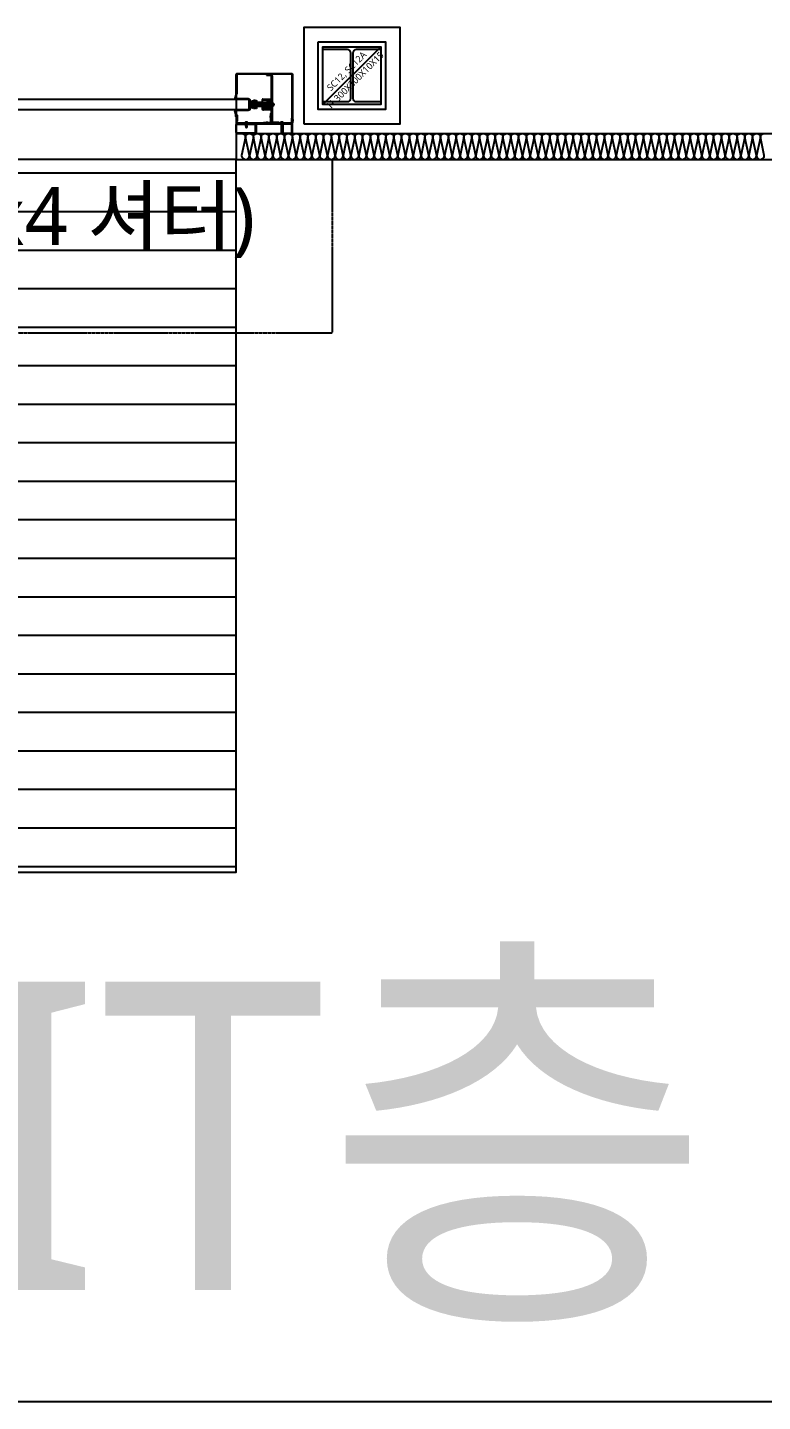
# Model space of a CAD drawing. Header units: millimetres. Extents: x -168200 to 504600, y -244718 to -125918.
# Drawn here: x -92384 to -88568, y -208702 to -201568 of the extents above; entities that cross this region are included whole.
import ezdxf
from ezdxf.enums import TextEntityAlignment as Align

# ---------------------------------------------------------------- set-up
doc = ezdxf.new("R2010")
doc.units = ezdxf.units.MM
doc.linetypes.add('DASHED2', pattern=[0.375, 0.25, -0.125])
doc.layers.add('arch', color=8, linetype='Continuous')
doc.layers.add('TIT', color=2, linetype='Continuous')
doc.layers.add('TXT-1', color=137, linetype='Continuous', plot=False)
doc.styles.add('GHS', font='malgun.ttf')
doc.styles.add('스타일1', font='malgun.ttf')

# ---------------------------------------------------------------- blocks, each defined once
blk = doc.blocks.new('*U491')
at = {"color": 0}
for points in [[(-34338.1, 0, -0.414214), (-34353.1, 15), (-34338.1, 85, 1), (-34368.1, 85), (-34353.1, 15, -0.414214), (-34368.1, 0, 0.414214)], [(-34308.1, 0, -0.414214), (-34323.1, 15), (-34308.1, 85, 1), (-34338.1, 85), (-34323.1, 15, -0.414214), (-34338.1, 0, 0.414214)], [(-34278.1, 0, -0.414214), (-34293.1, 15), (-34278.1, 85, 1), (-34308.1, 85), (-34293.1, 15, -0.414214), (-34308.1, 0, 0.414214)], [(-34248.1, 0, -0.414214), (-34263.1, 15), (-34248.1, 85, 1), (-34278.1, 85), (-34263.1, 15, -0.414214), (-34278.1, 0, 0.414214)], [(-34218.1, 0, -0.414214), (-34233.1, 15), (-34218.1, 85, 1), (-34248.1, 85), (-34233.1, 15, -0.414214), (-34248.1, 0, 0.414214)], [(-34188.1, 0, -0.414214), (-34203.1, 15), (-34188.1, 85, 1), (-34218.1, 85), (-34203.1, 15, -0.414214), (-34218.1, 0, 0.414214)], [(-34158.1, 0, -0.414214), (-34173.1, 15), (-34158.1, 85, 1), (-34188.1, 85), (-34173.1, 15, -0.414214), (-34188.1, 0, 0.414214)], [(-34128.1, 0, -0.414214), (-34143.1, 15), (-34128.1, 85, 1), (-34158.1, 85), (-34143.1, 15, -0.414214), (-34158.1, 0, 0.414214)], [(-34098.1, 0, -0.414214), (-34113.1, 15), (-34098.1, 85, 1), (-34128.1, 85), (-34113.1, 15, -0.414214), (-34128.1, 0, 0.414214)], [(-34068.1, 0, -0.414214), (-34083.1, 15), (-34068.1, 85, 1), (-34098.1, 85), (-34083.1, 15, -0.414214), (-34098.1, 0, 0.414214)], [(-34038.1, 0, -0.414214), (-34053.1, 15), (-34038.1, 85, 1), (-34068.1, 85), (-34053.1, 15, -0.414214), (-34068.1, 0, 0.414214)], [(-34008.1, 0, -0.414214), (-34023.1, 15), (-34008.1, 85, 1), (-34038.1, 85), (-34023.1, 15, -0.414214), (-34038.1, 0, 0.414214)], [(-33978.1, 0, -0.414214), (-33993.1, 15), (-33978.1, 85, 1), (-34008.1, 85), (-33993.1, 15, -0.414214), (-34008.1, 0, 0.414214)], [(-33948.1, 0, -0.414214), (-33963.1, 15), (-33948.1, 85, 1), (-33978.1, 85), (-33963.1, 15, -0.414214), (-33978.1, 0, 0.414214)], [(-33918.1, 0, -0.414214), (-33933.1, 15), (-33918.1, 85, 1), (-33948.1, 85), (-33933.1, 15, -0.414214), (-33948.1, 0, 0.414214)], [(-33888.1, 0, -0.414214), (-33903.1, 15), (-33888.1, 85, 1), (-33918.1, 85), (-33903.1, 15, -0.414214), (-33918.1, 0, 0.414214)], [(-33858.1, 0, -0.414214), (-33873.1, 15), (-33858.1, 85, 1), (-33888.1, 85), (-33873.1, 15, -0.414214), (-33888.1, 0, 0.414214)], [(-33828.1, 0, -0.414214), (-33843.1, 15), (-33828.1, 85, 1), (-33858.1, 85), (-33843.1, 15, -0.414214), (-33858.1, 0, 0.414214)], [(-33798.1, 0, -0.414214), (-33813.1, 15), (-33798.1, 85, 1), (-33828.1, 85), (-33813.1, 15, -0.414214), (-33828.1, 0, 0.414214)], [(-33768.1, 0, -0.414214), (-33783.1, 15), (-33768.1, 85, 1), (-33798.1, 85), (-33783.1, 15, -0.414214), (-33798.1, 0, 0.414214)], [(-33738.1, 0, -0.414214), (-33753.1, 15), (-33738.1, 85, 1), (-33768.1, 85), (-33753.1, 15, -0.414214), (-33768.1, 0, 0.414214)], [(-33708.1, 0, -0.414214), (-33723.1, 15), (-33708.1, 85, 1), (-33738.1, 85), (-33723.1, 15, -0.414214), (-33738.1, 0, 0.414214)], [(-33678.1, 0, -0.414214), (-33693.1, 15), (-33678.1, 85, 1), (-33708.1, 85), (-33693.1, 15, -0.414214), (-33708.1, 0, 0.414214)], [(-33648.1, 0, -0.414214), (-33663.1, 15), (-33648.1, 85, 1), (-33678.1, 85), (-33663.1, 15, -0.414214), (-33678.1, 0, 0.414214)], [(-33618.1, 0, -0.414214), (-33633.1, 15), (-33618.1, 85, 1), (-33648.1, 85), (-33633.1, 15, -0.414214), (-33648.1, 0, 0.414214)], [(-33588.1, 0, -0.414214), (-33603.1, 15), (-33588.1, 85, 1), (-33618.1, 85), (-33603.1, 15, -0.414214), (-33618.1, 0, 0.414214)], [(-33558.1, 0, -0.414214), (-33573.1, 15), (-33558.1, 85, 1), (-33588.1, 85), (-33573.1, 15, -0.414214), (-33588.1, 0, 0.414214)], [(-33528.1, 0, -0.414214), (-33543.1, 15), (-33528.1, 85, 1), (-33558.1, 85), (-33543.1, 15, -0.414214), (-33558.1, 0, 0.414214)], [(-33498.1, 0, -0.414214), (-33513.1, 15), (-33498.1, 85, 1), (-33528.1, 85), (-33513.1, 15, -0.414214), (-33528.1, 0, 0.414214)], [(-33468.1, 0, -0.414214), (-33483.1, 15), (-33468.1, 85, 1), (-33498.1, 85), (-33483.1, 15, -0.414214), (-33498.1, 0, 0.414214)], [(-33438.1, 0, -0.414214), (-33453.1, 15), (-33438.1, 85, 1), (-33468.1, 85), (-33453.1, 15, -0.414214), (-33468.1, 0, 0.414214)], [(-33408.1, 0, -0.414214), (-33423.1, 15), (-33408.1, 85, 1), (-33438.1, 85), (-33423.1, 15, -0.414214), (-33438.1, 0, 0.414214)], [(-33378.1, 0, -0.414214), (-33393.1, 15), (-33378.1, 85, 1), (-33408.1, 85), (-33393.1, 15, -0.414214), (-33408.1, 0, 0.414214)], [(-33348.1, 0, -0.414214), (-33363.1, 15), (-33348.1, 85, 1), (-33378.1, 85), (-33363.1, 15, -0.414214), (-33378.1, 0, 0.414214)], [(-33318.1, 0, -0.414214), (-33333.1, 15), (-33318.1, 85, 1), (-33348.1, 85), (-33333.1, 15, -0.414214), (-33348.1, 0, 0.414214)], [(-33288.1, 0, -0.414214), (-33303.1, 15), (-33288.1, 85, 1), (-33318.1, 85), (-33303.1, 15, -0.414214), (-33318.1, 0, 0.414214)], [(-33258.1, 0, -0.414214), (-33273.1, 15), (-33258.1, 85, 1), (-33288.1, 85), (-33273.1, 15, -0.414214), (-33288.1, 0, 0.414214)], [(-33228.1, 0, -0.414214), (-33243.1, 15), (-33228.1, 85, 1), (-33258.1, 85), (-33243.1, 15, -0.414214), (-33258.1, 0, 0.414214)], [(-33198.1, 0, -0.414214), (-33213.1, 15), (-33198.1, 85, 1), (-33228.1, 85), (-33213.1, 15, -0.414214), (-33228.1, 0, 0.414214)], [(-33168.1, 0, -0.414214), (-33183.1, 15), (-33168.1, 85, 1), (-33198.1, 85), (-33183.1, 15, -0.414214), (-33198.1, 0, 0.414214)], [(-33138.1, 0, -0.414214), (-33153.1, 15), (-33138.1, 85, 1), (-33168.1, 85), (-33153.1, 15, -0.414214), (-33168.1, 0, 0.414214)], [(-33108.1, 0, -0.414214), (-33123.1, 15), (-33108.1, 85, 1), (-33138.1, 85), (-33123.1, 15, -0.414214), (-33138.1, 0, 0.414214)], [(-33078.1, 0, -0.414214), (-33093.1, 15), (-33078.1, 85, 1), (-33108.1, 85), (-33093.1, 15, -0.414214), (-33108.1, 0, 0.414214)], [(-33048.1, 0, -0.414214), (-33063.1, 15), (-33048.1, 85, 1), (-33078.1, 85), (-33063.1, 15, -0.414214), (-33078.1, 0, 0.414214)], [(-33018.1, 0, -0.414214), (-33033.1, 15), (-33018.1, 85, 1), (-33048.1, 85), (-33033.1, 15, -0.414214), (-33048.1, 0, 0.414214)], [(-32988.1, 0, -0.414214), (-33003.1, 15), (-32988.1, 85, 1), (-33018.1, 85), (-33003.1, 15, -0.414214), (-33018.1, 0, 0.414214)], [(-32958.1, 0, -0.414214), (-32973.1, 15), (-32958.1, 85, 1), (-32988.1, 85), (-32973.1, 15, -0.414214), (-32988.1, 0, 0.414214)], [(-32928.1, 0, -0.414214), (-32943.1, 15), (-32928.1, 85, 1), (-32958.1, 85), (-32943.1, 15, -0.414214), (-32958.1, 0, 0.414214)], [(-32898.1, 0, -0.414214), (-32913.1, 15), (-32898.1, 85, 1), (-32928.1, 85), (-32913.1, 15, -0.414214), (-32928.1, 0, 0.414214)], [(-32868.1, 0, -0.414214), (-32883.1, 15), (-32868.1, 85, 1), (-32898.1, 85), (-32883.1, 15, -0.414214), (-32898.1, 0, 0.414214)], [(-32838.1, 0, -0.414214), (-32853.1, 15), (-32838.1, 85, 1), (-32868.1, 85), (-32853.1, 15, -0.414214), (-32868.1, 0, 0.414214)], [(-32808.1, 0, -0.414214), (-32823.1, 15), (-32808.1, 85, 1), (-32838.1, 85), (-32823.1, 15, -0.414214), (-32838.1, 0, 0.414214)], [(-32778.1, 0, -0.414214), (-32793.1, 15), (-32778.1, 85, 1), (-32808.1, 85), (-32793.1, 15, -0.414214), (-32808.1, 0, 0.414214)], [(-32748.1, 0, -0.414214), (-32763.1, 15), (-32748.1, 85, 1), (-32778.1, 85), (-32763.1, 15, -0.414214), (-32778.1, 0, 0.414214)], [(-32718.1, 0, -0.414214), (-32733.1, 15), (-32718.1, 85, 1), (-32748.1, 85), (-32733.1, 15, -0.414214), (-32748.1, 0, 0.414214)], [(-32688.1, 0, -0.414214), (-32703.1, 15), (-32688.1, 85, 1), (-32718.1, 85), (-32703.1, 15, -0.414214), (-32718.1, 0, 0.414214)], [(-32658.1, 0, -0.414214), (-32673.1, 15), (-32658.1, 85, 1), (-32688.1, 85), (-32673.1, 15, -0.414214), (-32688.1, 0, 0.414214)], [(-32628.1, 0, -0.414214), (-32643.1, 15), (-32628.1, 85, 1), (-32658.1, 85), (-32643.1, 15, -0.414214), (-32658.1, 0, 0.414214)], [(-32598.1, 0, -0.414214), (-32613.1, 15), (-32598.1, 85, 1), (-32628.1, 85), (-32613.1, 15, -0.414214), (-32628.1, 0, 0.414214)], [(-32568.1, 0, -0.414214), (-32583.1, 15), (-32568.1, 85, 1), (-32598.1, 85), (-32583.1, 15, -0.414214), (-32598.1, 0, 0.414214)], [(-32538.1, 0, -0.414214), (-32553.1, 15), (-32538.1, 85, 1), (-32568.1, 85), (-32553.1, 15, -0.414214), (-32568.1, 0, 0.414214)], [(-32508.1, 0, -0.414214), (-32523.1, 15), (-32508.1, 85, 1), (-32538.1, 85), (-32523.1, 15, -0.414214), (-32538.1, 0, 0.414214)], [(-32478.1, 0, -0.414214), (-32493.1, 15), (-32478.1, 85, 1), (-32508.1, 85), (-32493.1, 15, -0.414214), (-32508.1, 0, 0.414214)], [(-32448.1, 0, -0.414214), (-32463.1, 15), (-32448.1, 85, 1), (-32478.1, 85), (-32463.1, 15, -0.414214), (-32478.1, 0, 0.414214)], [(-32418.1, 0, -0.414214), (-32433.1, 15), (-32418.1, 85, 1), (-32448.1, 85), (-32433.1, 15, -0.414214), (-32448.1, 0, 0.414214)], [(-32388.1, 0, -0.414214), (-32403.1, 15), (-32388.1, 85, 1), (-32418.1, 85), (-32403.1, 15, -0.414214), (-32418.1, 0, 0.414214)], [(-32358.1, 0, -0.414214), (-32373.1, 15), (-32358.1, 85, 1), (-32388.1, 85), (-32373.1, 15, -0.414214), (-32388.1, 0, 0.414214)]]:
    blk.add_lwpolyline(points, format="xyb", dxfattribs=at)
blk = doc.blocks.new('XR-plan$0$A$C24791F9D')
at = {"color": 0}
for p, q in [((2.2, 15.5), (2.2, 0.2)), ((2.2, 15.5), (2.2, 0.2)), ((2.5, 15.7), (3.3, 15.7)), ((3.7, 15.3), (3.7, 0.4)), ((3.7, 13.3), (4.8, 13.3)), ((4.8, 7.8), (3.7, 7.8)), ((3.7, 2.4), (4.8, 2.4)), ((4.8, 13.3), (6.2, 12.6)), ((4.8, 7.8), (7.7, 8.5)), ((4.8, 7.8), (7.7, 7.2)), ((4.8, 2.4), (6.2, 3.1)), ((6.2, 12.6), (7.7, 12.5)), ((6.2, 3.1), (7.7, 3.2)), ((7.7, 12.5), (7.7, 3.2)), ((8.4, 10.9), (7.7, 11.8)), ((7.7, 11.8), (8.9, 3.8)), ((7.7, 8.1), (8.2, 4.8)), ((7.7, 7.6), (8.1, 4.8)), ((7.7, 3.8), (8.1, 4.8)), ((8.2, 4.8), (8.1, 4.8)), ((8.2, 4.8), (8.9, 3.8)), ((8.4, 10.9), (9.3, 4.8)), ((8.4, 10.9), (8.5, 10.9)), ((8.9, 11.8), (8.5, 10.9)), ((8.5, 10.9), (9.4, 4.8)), ((9.6, 10.9), (8.9, 11.8)), ((8.9, 11.8), (10.1, 3.8)), ((8.9, 3.8), (9.3, 4.8)), ((9.4, 4.8), (9.3, 4.8)), ((9.4, 4.8), (10.1, 3.8)), ((9.6, 10.9), (10.5, 4.8)), ((9.6, 10.9), (9.7, 10.9)), ((10.1, 11.8), (9.7, 10.9)), ((9.7, 10.9), (10.6, 4.8)), ((10.8, 10.9), (10.1, 11.8)), ((10.1, 11.8), (11.3, 3.8)), ((10.1, 3.8), (10.5, 4.8)), ((10.6, 4.8), (10.5, 4.8)), ((10.6, 4.8), (11.3, 3.8)), ((10.8, 10.9), (11.7, 4.8)), ((10.8, 10.9), (10.9, 10.9)), ((11.3, 11.8), (10.9, 10.9)), ((10.9, 10.9), (11.8, 4.8)), ((12, 10.9), (11.3, 11.8)), ((11.3, 11.8), (12.5, 3.8)), ((11.3, 3.8), (11.7, 4.8)), ((11.8, 4.8), (11.7, 4.8)), ((11.8, 4.8), (12.5, 3.8)), ((12, 10.9), (12.9, 4.8)), ((12, 10.9), (12.1, 10.9)), ((12.5, 11.8), (12.1, 10.9)), ((12.1, 10.9), (13, 4.8)), ((13.2, 10.9), (12.5, 11.8)), ((12.5, 11.8), (13.7, 3.8)), ((12.5, 3.8), (12.9, 4.8)), ((13, 4.8), (12.9, 4.8)), ((13, 4.8), (13.7, 3.8)), ((13.2, 10.9), (14.1, 4.8)), ((13.2, 10.9), (13.3, 10.9)), ((13.7, 11.8), (13.3, 10.9)), ((13.3, 10.9), (14.2, 4.8)), ((14.4, 10.9), (13.7, 11.8)), ((13.7, 11.8), (14.9, 3.8)), ((13.7, 3.8), (14.1, 4.8)), ((14.2, 4.8), (14.1, 4.8)), ((14.2, 4.8), (14.9, 3.8)), ((14.4, 10.9), (15.3, 4.8)), ((14.4, 10.9), (14.5, 10.9)), ((14.9, 11.8), (14.5, 10.9)), ((14.5, 10.9), (15.4, 4.8)), ((15.6, 10.9), (14.9, 11.8)), ((14.9, 11.8), (16.1, 3.8)), ((14.9, 3.8), (15.3, 4.8)), ((15.4, 4.8), (15.3, 4.8)), ((15.4, 4.8), (16.1, 3.8)), ((15.6, 10.9), (16.5, 4.8)), ((15.6, 10.9), (15.7, 10.9)), ((16.1, 11.8), (15.7, 10.9)), ((15.7, 10.9), (16.6, 4.8)), ((16.8, 10.9), (16.1, 11.8)), ((16.1, 11.8), (17.3, 3.8)), ((16.1, 3.8), (16.5, 4.8)), ((16.6, 4.8), (16.5, 4.8)), ((16.6, 4.8), (17.3, 3.8)), ((16.8, 10.9), (17.7, 4.8)), ((16.8, 10.9), (16.9, 10.9)), ((17.3, 11.8), (16.9, 10.9)), ((16.9, 10.9), (17.8, 4.8)), ((18, 10.9), (17.3, 11.8)), ((17.3, 11.8), (18.5, 3.8)), ((17.3, 3.8), (17.7, 4.8)), ((17.8, 4.8), (17.7, 4.8)), ((17.8, 4.8), (18.5, 3.8)), ((18, 10.9), (18.9, 4.8)), ((18, 10.9), (18.1, 10.9)), ((18.5, 11.8), (18.1, 10.9)), ((18.1, 10.9), (19, 4.8)), ((19.2, 10.9), (18.5, 11.8)), ((18.5, 11.8), (19.7, 3.8)), ((18.5, 3.8), (18.9, 4.8)), ((19, 4.8), (18.9, 4.8)), ((19, 4.8), (19.7, 3.8)), ((19.2, 10.9), (20.1, 4.8)), ((19.2, 10.9), (19.3, 10.9)), ((19.7, 11.8), (19.3, 10.9)), ((19.3, 10.9), (20.2, 4.8)), ((20.4, 10.9), (19.7, 11.8)), ((19.7, 11.8), (20.9, 3.8)), ((19.7, 3.8), (20.1, 4.8)), ((20.2, 4.8), (20.1, 4.8)), ((20.2, 4.8), (20.9, 3.8)), ((20.4, 10.9), (21.3, 4.8)), ((20.4, 10.9), (20.5, 10.9)), ((20.9, 11.8), (20.5, 10.9)), ((20.5, 10.9), (21.4, 4.8)), ((21.6, 10.9), (20.9, 11.8)), ((20.9, 11.8), (21.7, 6.5)), ((20.9, 3.8), (21.3, 4.8)), ((21.4, 4.8), (21.3, 4.8)), ((21.4, 4.8), (21.7, 4.4)), ((21.6, 10.9), (21.7, 10.4)), ((21.6, 10.9), (21.7, 10.9)), ((21.7, 10.9), (21.7, 4.4)), ((2.5, 0), (3.3, 0))]:
    blk.add_line(p, q, dxfattribs=at)
for centre, radius, start, end in [((14.7, 7.8), 14.7, 148.57848, 211.42152), ((2.5, 15.3), 0.4, 90, 148.57848), ((2.5, 0.4), 0.4, 211.42152, 270), ((3.3, 15.3), 0.4, 0, 90), ((3.3, 0.4), 0.4, 270, 0)]:
    blk.add_arc(centre, radius, start, end, dxfattribs=at)
blk = doc.blocks.new('XR-plan$0$A$C715D639E')
at = {"color": 0}
for p, q in [((0, 13.2), (0, 3)), ((5.2, 14.8), (0.8, 14.8)), ((5.2, 11.6), (0.8, 11.6)), ((5.2, 5.2), (0.8, 5.2)), ((5.2, 1.4), (0.8, 1.4)), ((5.9, 16), (5.9, 0.2)), ((6.3, 16.2), (7, 16.2)), ((7.4, 15.8), (7.4, 0.4)), ((6.3, 0), (7, 0))]:
    blk.add_line(p, q, dxfattribs=at)
for centre, radius, start, end in [((2, 13.2), 2, 126.8699, 233.1301), ((6.9, 8.4), 6.91, 152.67686, 207.84238), ((2.6, 3.3), 2.61, 133.8974, 226.1026), ((6.4, 13.2), 2, 126.8699, 233.1301), ((11.3, 8.4), 6.91, 152.67686, 207.84238), ((7, 3.3), 2.61, 133.8974, 226.1026), ((18.4, 8.4), 14.7, 148.57848, 154.13646), ((18.4, 7.8), 14.7, 205.86354, 211.42152), ((6.3, 15.8), 0.4, 90, 148.57848), ((6.3, 0.4), 0.4, 211.42152, 270), ((7, 15.8), 0.4, 0, 90), ((7, 0.4), 0.4, 270, 0)]:
    blk.add_arc(centre, radius, start, end, dxfattribs=at)
blk = doc.blocks.new('XR-plan$0$A$C12F92AEA')
at = {"color": 0}
for p, q in [((0, 6), (0, 48)), ((0, 48), (0, 43.5)), ((0, 43.5), (0.5, 43)), ((0, 10.5), (0.5, 11)), ((0, 6), (0, 10.5)), ((0.5, 11), (0.5, 43)), ((0.5, 43), (9.5, 43)), ((0.5, 11), (9.5, 11)), ((1, 49), (23.5, 49)), ((1, 5), (23.5, 5)), ((9.5, 11), (9.5, 43)), ((9.5, 38), (29.5, 38)), ((9.5, 16), (29.5, 16)), ((24, 49.4), (24.8, 53.6)), ((24, 4.6), (24.8, 0.4)), ((25.3, 54), (29, 54)), ((25.3, 0), (29, 0)), ((29.5, 53.5), (29.5, 0.5))]:
    blk.add_line(p, q, dxfattribs=at)
for centre, radius, start, end in [((1, 48), 1, 90, 180), ((1, 6), 1, 180, 270), ((23.5, 49.5), 0.5, 270, 348.69007), ((23.5, 4.5), 0.5, 11.30993, 90), ((25.3, 53.5), 0.5, 90, 168.69007), ((25.3, 0.5), 0.5, 191.30993, 270), ((29, 53.5), 0.5, 0, 90), ((29, 0.5), 0.5, 270, 0)]:
    blk.add_arc(centre, radius, start, end, dxfattribs=at)
blk = doc.blocks.new('COMBI SHUTTER')
at = {"color": 0}
for p, q in [((3000, 305), (3000, 0)), ((3287.1, 310), (3005, 310)), ((3178.1, 307.7), (3156.6, 307.7)), ((3156.6, 307.7), (3156.6, 303.2)), ((3156.6, 303.2), (3178.1, 303.2)), ((3167.3, 299.7), (3167.3, 311.9)), ((3182.1, 61.7), (3182.1, 299.2)), ((3186.6, 299.2), (3186.6, 61.7)), ((3292.1, 0), (3292.1, 305)), ((3008.2, 223.1), (2995.2, 223.1)), ((-1063.1, 177.5), (3063.1, 177.5)), ((3173.1, 150), (3066.6, 150)), ((3173.1, 150), (3066.6, 150)), ((3070.3, 158), (3072.3, 160)), ((3070.3, 142), (3070.3, 158)), ((3081, 160), (3072.3, 160)), ((3106.9, 160), (3082.5, 160)), ((3106.9, 160), (3082.5, 160)), ((3099.2, 171), (3090.2, 171)), ((3090.2, 129), (3090.2, 171)), ((3099.2, 129), (3099.2, 171)), ((3134.6, 160), (3108.4, 160)), ((3142.2, 160), (3136.1, 160)), ((3156.1, 140), (3156.1, 160)), ((3157.6, 140), (3157.6, 160)), ((3159.6, 160), (3157.6, 160)), ((3159.6, 160), (3160.1, 159.5)), ((3159.6, 160), (3159.6, 140)), ((3160.1, 140.5), (3160.1, 159.5)), ((3174.7, 150), (3190.2, 150)), ((3176, 150), (3187.8, 150)), ((3063.1, 122.5), (-1063.1, 122.5)), ((3008.2, 76.9), (2995.2, 76.9)), ((3072.3, 140), (3070.3, 142)), ((3081, 140), (3072.3, 140)), ((3106.9, 140), (3082.5, 140)), ((3099.2, 129), (3090.2, 129)), ((3134.6, 140), (3108.4, 140)), ((3142.2, 140), (3136.1, 140)), ((3159.6, 140), (3157.6, 140)), ((3160.1, 140.5), (3159.6, 140)), ((3173.1, 88.2), (3191.9, 88.2)), ((3174.7, 88.2), (3190.2, 88.2)), ((3286.8, 80), (3290, 80)), ((3000, 0), (3292.1, 0)), ((3046.6, 53.9), (3046.6, 53.5)), ((3057.8, 54.2), (3046.9, 54.2)), ((3057.8, 53.2), (3046.9, 53.2)), ((3047.1, 57.9), (3047.1, 54.2)), ((3056.2, 59.2), (3048.4, 59.2)), ((3053.1, 53.2), (3049.3, 52.3)), ((3049.3, 52.3), (3050.1, 53.2)), ((3049.3, 52.3), (3050.1, 51.6)), ((3055.2, 52.2), (3049.3, 50.7)), ((3049.3, 50.7), (3050.1, 51.6)), ((3049.3, 50.7), (3050.1, 50.1)), ((3055.2, 50.6), (3049.3, 49.2)), ((3049.3, 49.2), (3050.1, 50.1)), ((3049.3, 49.2), (3050.1, 48.5)), ((3055.2, 49.1), (3049.3, 47.6)), ((3049.3, 47.6), (3050.1, 48.5)), ((3049.3, 47.6), (3050.1, 47)), ((3055.2, 47.5), (3049.3, 46.1)), ((3049.3, 46.1), (3050.1, 47)), ((3049.3, 46.1), (3050.1, 45.4)), ((3055.2, 45.9), (3049.3, 44.5)), ((3049.3, 44.5), (3050.1, 45.4)), ((3049.3, 44.5), (3050.1, 43.9)), ((3055.2, 44.4), (3049.3, 43)), ((3049.3, 43), (3050.1, 43.9)), ((3049.3, 43), (3050.1, 42.3)), ((3055.2, 42.8), (3049.3, 41.4)), ((3049.3, 41.4), (3050.1, 42.3)), ((3049.3, 41.4), (3050.1, 40.8)), ((3055.2, 41.3), (3049.3, 39.8)), ((3049.3, 39.8), (3050.1, 40.8)), ((3049.3, 39.8), (3050.1, 39.2)), ((3052.8, 39.2), (3049.3, 38.3)), ((3049.3, 38.3), (3050.1, 39.2)), ((3049.3, 38.3), (3050.1, 37.7)), ((3049.7, 59.2), (3049.7, 54.2)), ((3054.5, 52.7), (3050.1, 51.6)), ((3054.5, 51.2), (3050.1, 50.1)), ((3054.5, 49.6), (3050.1, 48.5)), ((3054.5, 48.1), (3050.1, 47)), ((3054.5, 46.5), (3050.1, 45.4)), ((3054.5, 44.9), (3050.1, 43.9)), ((3054.5, 43.4), (3050.1, 42.3)), ((3054.5, 41.8), (3050.1, 40.8)), ((3054.5, 40.3), (3050.1, 39.2)), ((3051.9, 38.1), (3050.1, 37.7)), ((3050.1, 37.7), (3050.1, 30.5)), ((3051.2, 31), (3050.1, 30.5)), ((3052.3, 29.2), (3050.1, 30.5)), ((3051.6, 31), (3051.9, 38.1)), ((3051.9, 38.1), (3053.6, 40.1)), ((3051.9, 30.7), (3051.9, 38.1)), ((3052.3, 29.2), (3051.9, 30.7)), ((3052.3, 29.2), (3053.4, 33.9)), ((3052.3, 29.2), (3054.5, 30.5)), ((3052.8, 39.2), (3052.6, 39.1)), ((3055.2, 39.7), (3053.7, 39.4)), ((3054.5, 38.7), (3053.8, 38.5)), ((3054.5, 52.7), (3054.9, 53.2)), ((3055.3, 52.1), (3054.5, 52.7)), ((3054.5, 51.2), (3055.3, 52.1)), ((3055.3, 50.5), (3054.5, 51.2)), ((3054.5, 49.6), (3055.3, 50.5)), ((3055.3, 49), (3054.5, 49.6)), ((3054.5, 48.1), (3055.3, 49)), ((3055.3, 47.4), (3054.5, 48.1)), ((3054.5, 46.5), (3055.3, 47.4)), ((3055.3, 45.9), (3054.5, 46.5)), ((3054.5, 44.9), (3055.3, 45.9)), ((3055.3, 44.3), (3054.5, 44.9)), ((3054.5, 43.4), (3055.3, 44.3)), ((3055.3, 42.7), (3054.5, 43.4)), ((3054.5, 41.8), (3055.3, 42.7)), ((3055.3, 41.2), (3054.5, 41.8)), ((3054.5, 40.3), (3055.3, 41.2)), ((3055.3, 39.6), (3054.5, 40.3)), ((3054.5, 38.7), (3055.3, 39.6)), ((3054.5, 38.7), (3054.5, 30.5)), ((3054.9, 59.2), (3054.9, 54.2)), ((3057.6, 57.9), (3057.6, 54.2)), ((3058.1, 53.9), (3058.1, 53.5)), ((3100, 0), (3100, 50)), ((3104.5, 0), (3100, 0)), ((3104.5, 0), (3104.5, 50)), ((3157.8, 62.7), (3157.8, 45.7)), ((3190.6, 57.7), (3222.1, 57.7)), ((3222.1, 53.2), (3190.6, 53.2)), ((3206.3, 60.3), (3206.3, 47.7)), ((3206.3, 60.3), (3206.3, 47.7)), ((3222.1, 57.7), (3222.1, 53.2)), ((3230.7, 53.9), (3230.7, 53.5)), ((3241.9, 54.2), (3231, 54.2)), ((3241.9, 53.2), (3231, 53.2)), ((3231.2, 57.9), (3231.2, 54.2)), ((3240.3, 59.2), (3232.5, 59.2)), ((3237.2, 53.2), (3233.4, 52.3)), ((3233.4, 52.3), (3234.2, 53.2)), ((3233.4, 52.3), (3234.2, 51.6)), ((3239.3, 52.2), (3233.4, 50.7)), ((3233.4, 50.7), (3234.2, 51.6)), ((3233.4, 50.7), (3234.2, 50.1)), ((3239.3, 50.6), (3233.4, 49.2)), ((3233.4, 49.2), (3234.2, 50.1)), ((3233.4, 49.2), (3234.2, 48.5)), ((3239.3, 49.1), (3233.4, 47.6)), ((3233.4, 47.6), (3234.2, 48.5)), ((3233.4, 47.6), (3234.2, 47)), ((3239.3, 47.5), (3233.4, 46.1)), ((3233.4, 46.1), (3234.2, 47)), ((3233.4, 46.1), (3234.2, 45.4)), ((3239.3, 45.9), (3233.4, 44.5)), ((3233.4, 44.5), (3234.2, 45.4)), ((3233.4, 44.5), (3234.2, 43.9)), ((3239.3, 44.4), (3233.4, 43)), ((3233.4, 43), (3234.2, 43.9)), ((3233.4, 43), (3234.2, 42.3)), ((3239.3, 42.8), (3233.4, 41.4)), ((3233.4, 41.4), (3234.2, 42.3)), ((3233.4, 41.4), (3234.2, 40.8)), ((3239.3, 41.3), (3233.4, 39.8)), ((3233.4, 39.8), (3234.2, 40.8)), ((3233.4, 39.8), (3234.2, 39.2)), ((3236.9, 39.2), (3233.4, 38.3)), ((3233.4, 38.3), (3234.2, 39.2)), ((3233.4, 38.3), (3234.2, 37.7)), ((3233.8, 59.2), (3233.8, 54.2)), ((3238.6, 52.7), (3234.2, 51.6)), ((3238.6, 51.2), (3234.2, 50.1)), ((3238.6, 49.6), (3234.2, 48.5)), ((3238.6, 48.1), (3234.2, 47)), ((3238.6, 46.5), (3234.2, 45.4)), ((3238.6, 44.9), (3234.2, 43.9)), ((3238.6, 43.4), (3234.2, 42.3)), ((3238.6, 41.8), (3234.2, 40.8)), ((3238.6, 40.3), (3234.2, 39.2)), ((3236, 38.1), (3234.2, 37.7)), ((3234.2, 37.7), (3234.2, 30.5)), ((3235.3, 31), (3234.2, 30.5)), ((3236.4, 29.2), (3234.2, 30.5)), ((3235.5, 0), (3235.5, 50)), ((3235.7, 31), (3236, 38.1)), ((3236, 38.1), (3237.7, 40.1)), ((3236, 30.7), (3236, 38.1)), ((3236.4, 29.2), (3236, 30.7)), ((3236.4, 29.2), (3237.5, 33.9)), ((3236.4, 29.2), (3238.6, 30.5)), ((3236.9, 39.2), (3236.7, 39.1)), ((3239.3, 39.7), (3237.8, 39.4)), ((3238.6, 38.7), (3237.9, 38.5)), ((3238.6, 52.7), (3239, 53.2)), ((3239.4, 52.1), (3238.6, 52.7)), ((3238.6, 51.2), (3239.4, 52.1)), ((3239.4, 50.5), (3238.6, 51.2)), ((3238.6, 49.6), (3239.4, 50.5)), ((3239.4, 49), (3238.6, 49.6)), ((3238.6, 48.1), (3239.4, 49)), ((3239.4, 47.4), (3238.6, 48.1)), ((3238.6, 46.5), (3239.4, 47.4)), ((3239.4, 45.9), (3238.6, 46.5)), ((3238.6, 44.9), (3239.4, 45.9)), ((3239.4, 44.3), (3238.6, 44.9)), ((3238.6, 43.4), (3239.4, 44.3)), ((3239.4, 42.7), (3238.6, 43.4)), ((3238.6, 41.8), (3239.4, 42.7)), ((3239.4, 41.2), (3238.6, 41.8)), ((3238.6, 40.3), (3239.4, 41.2)), ((3239.4, 39.6), (3238.6, 40.3)), ((3238.6, 38.7), (3239.4, 39.6)), ((3238.6, 38.7), (3238.6, 30.5)), ((3239, 59.2), (3239, 54.2)), ((3240, 0), (3240, 50)), ((3241.7, 57.9), (3241.7, 54.2)), ((3242.2, 53.9), (3242.2, 53.5)), ((3298.5, 67.4), (3282.5, 67.4))]:
    blk.add_line(p, q, dxfattribs=at)
for points in [[(3002.5, 211.9), (3000.2, 211.9), (3000.2, 305.7, -0.414214), (3004.5, 310), (3288, 310, -0.414214), (3292.3, 305.7), (3292.3, 55.4), (3290, 55.4), (3290, 305.7, 0.414214), (3288, 307.7), (3004.5, 307.7, 0.414214), (3002.5, 305.7)], [(3002.7, 207.6, -0.353997), (3001.9, 206.6, 0.353997), (3001.8, 206.4), (3001.8, 205.2, 0.414214), (3002, 205), (3003, 205, 0.414214), (3004, 206), (3004, 236.6, 0.414214), (3003.7, 236.9), (3002.8, 236.9, 0.414214), (3002.5, 236.6), (3002.5, 211.9), (2998.5, 211.9, 0.414214), (2997.5, 210.9), (2997.5, 206, 0.414214), (2998.5, 205), (2999.6, 205, 0.414214), (2999.8, 205.2), (2999.8, 206.4, 0.353997), (2999.6, 206.6, -0.353997), (2998.8, 207.6), (2998.8, 209.6, -0.414214), (2999.8, 210.6), (3001.7, 210.6, -0.414214), (3002.7, 209.6)], [(2994.3, 182.2), (3001.5, 205.1), (3001.5, 207.1, 4), (2999.9, 207.1), (2999.9, 205.1), (2993.3, 182.4, 0.409935), (2993.5, 182.2), (2994.1, 182, 0.413192)], [(3070.3, 173.7), (3070.3, 126.3, -0.414214), (3063.3, 119.3), (3006.6, 119.3), (3006.6, 122.5), (3063.1, 122.5, 0.414214), (3067.1, 126.5), (3067.1, 173.5, 0.414214), (3063.1, 177.5), (3006.6, 177.5), (3006.6, 180.7), (3063.3, 180.7, -0.414214)], [(3146.1, 123.5), (3146.1, 126.5, -0.414214), (3146.6, 127), (3171.1, 127, 0.414214), (3172.1, 128), (3172.1, 135.8, -0.414214), (3173.1, 136.8), (3174.6, 136.8), (3177.6, 139.8), (3177.6, 149.5), (3178, 150), (3177.6, 150.5), (3177.6, 160.2), (3174.6, 163.2), (3173.1, 163.2, -0.414214), (3172.1, 164.2), (3172.1, 172, 0.414214), (3171.1, 173), (3146.6, 173, -0.414214), (3146.1, 173.5), (3146.1, 176.5, -0.414214), (3146.6, 177), (3181.1, 177, -0.414214), (3182.1, 176), (3182.1, 124, -0.414214), (3181.1, 123), (3146.6, 123, -0.414214)], [(2994.3, 117.8), (3001.5, 94.9), (3001.5, 92.9, -4), (2999.9, 92.9), (2999.9, 94.9), (2993.3, 117.6, -0.409935), (2993.5, 117.8), (2994.1, 118, -0.413192)], [(3002.7, 92.4, 0.353997), (3001.9, 93.4, -0.353997), (3001.8, 93.6), (3001.8, 94.8, -0.414214), (3002, 95), (3003, 95, -0.414214), (3004, 94), (3004, 63.4, -0.414214), (3003.7, 63.1), (3002.8, 63.1, -0.414214), (3002.5, 63.4), (3002.5, 88.1), (2998.5, 88.1, -0.414214), (2997.5, 89.1), (2997.5, 94, -0.414214), (2998.5, 95), (2999.6, 95, -0.414214), (2999.8, 94.8), (2999.8, 93.6, -0.353997), (2999.6, 93.4, 0.353997), (2998.8, 92.4), (2998.8, 90.4, 0.414214), (2999.8, 89.4), (3001.7, 89.4, 0.414214), (3002.7, 90.4)], [(3142.1, 56.4), (3175.9, 56.4, 0.414214), (3178.9, 59.4), (3178.9, 103.2), (3182.1, 103.2), (3182.1, 59.4, -0.414214), (3175.9, 53.2), (3142.1, 53.2)], [(3004, 50), (3096, 50, -0.414214), (3100, 46), (3100, 4, -0.414214), (3096, 0), (3004, 0, -0.414214), (3000, 4), (3000, 46, -0.414214)], [(3004, 48), (3096, 48, -0.414214), (3098, 46), (3098, 4, -0.414214), (3096, 2), (3004, 2, -0.414214), (3002, 4), (3002, 46, -0.414214)], [(3240, 0), (3237.7, 0), (3237.7, 46, 0.414214), (3236, 47.7), (3104, 47.7, 0.414214), (3102.3, 46), (3102.3, 0), (3100, 0), (3100, 46, -0.414214), (3104, 50), (3236, 50, -0.414214), (3240, 46)], [(3286, 50), (3244, 50, 0.414214), (3240, 46), (3240, 4, 0.414214), (3244, 0), (3286, 0, 0.414214), (3290, 4), (3290, 46, 0.414214)], [(3286, 48), (3244, 48, 0.414214), (3242, 46), (3242, 4, 0.414214), (3244, 2), (3286, 2, 0.414214), (3288, 4), (3288, 46, 0.414214)]]:
    blk.add_lwpolyline(points, format="xyb", close=True, dxfattribs=at)
for points in [[(3081, 159.3), (3082.5, 159.3), (3082.5, 161.3), (3081, 161.3)], [(3084.1, 131), (3082.5, 131), (3082.5, 169), (3084.1, 169)], [(3084.1, 131), (3082.5, 131), (3082.5, 169), (3084.1, 169)], [(3088.6, 131), (3090.2, 131), (3090.2, 169), (3088.6, 169)], [(3100.8, 131), (3099.2, 131), (3099.2, 169), (3100.8, 169)], [(3105.3, 131), (3106.9, 131), (3106.9, 169), (3105.3, 169)], [(3108.4, 159.3), (3106.9, 159.3), (3106.9, 161.3), (3108.4, 161.3)], [(3134.6, 159.2), (3136.1, 159.2), (3136.1, 161.2), (3134.6, 161.2)], [(3156.1, 160), (3136.1, 160), (3136.1, 160.5), (3136.6, 161), (3155.6, 161), (3156.1, 160.5)], [(3157.6, 159.2), (3156.1, 159.2), (3156.1, 161.2), (3157.6, 161.2)], [(3081, 140.7), (3082.5, 140.7), (3082.5, 138.7), (3081, 138.7)], [(3108.4, 140.7), (3106.9, 140.7), (3106.9, 138.7), (3108.4, 138.7)], [(3134.6, 140.8), (3136.1, 140.8), (3136.1, 138.8), (3134.6, 138.8)], [(3156.1, 140), (3136.1, 140), (3136.1, 139.5), (3136.6, 139), (3155.6, 139), (3156.1, 139.5)], [(3157.6, 140.8), (3156.1, 140.8), (3156.1, 138.8), (3157.6, 138.8)], [(3104.5, 40), (3100, 40), (3100, 10), (3104.5, 10)], [(3240, 40), (3235.5, 40), (3235.5, 10), (3240, 10)]]:
    blk.add_lwpolyline(points, close=True, dxfattribs=at)
for points in [[(3157.6, 160), (3157.6, 159.2), (3156.1, 159.2), (3156.1, 160)], [(3157.6, 140), (3157.6, 140.8), (3156.1, 140.8), (3156.1, 140)]]:
    blk.add_lwpolyline(points, dxfattribs=at)
blk.add_lwpolyline([(3286.8, 80), (3286.8, 56.2, -0.414214), (3283.8, 53.2), (3005.3, 53.2, -0.414214), (3002.5, 56), (3002.5, 88), (2999.3, 88), (2999.3, 56, 0.414214), (3005.3, 50), (3284, 50, 0.414214), (3290, 56), (3290, 80)], format="xyb", dxfattribs=at)
for centre, radius, start, end in [((3005, 305), 5, 90, 180), ((3178.1, 299.2), 8.5, 0, 90), ((3178.1, 299.2), 4, 0, 90), ((3287.1, 305), 5, 0, 90), ((3046.9, 53.9), 0.3, 90, 180), ((3046.9, 53.5), 0.3, 180, 270), ((3048.4, 57.9), 1.31, 0, 180), ((3052.3, 55.9), 3.28, 36.8699, 143.1301), ((3051.4, 30.5), 0.5, 14.72067, 115.41445), ((3036.1, 37.8), 17.7, 347.37538, 7.47856), ((3056.2, 57.9), 1.31, 0, 180), ((3057.8, 53.9), 0.3, 0, 90), ((3057.8, 53.5), 0.3, 270, 0), ((3190.6, 61.7), 8.5, 180, 270), ((3190.6, 61.7), 4, 180, 270), ((3231, 53.9), 0.3, 90, 180), ((3231, 53.5), 0.3, 180, 270), ((3232.5, 57.9), 1.31, 0, 180), ((3236.4, 55.9), 3.28, 36.8699, 143.1301), ((3235.5, 30.5), 0.5, 14.72067, 115.41445), ((3220.2, 37.8), 17.7, 347.37538, 7.47856), ((3240.3, 57.9), 1.31, 0, 180), ((3241.9, 53.9), 0.3, 0, 90), ((3241.9, 53.5), 0.3, 270, 0)]:
    blk.add_arc(centre, radius, start, end, dxfattribs=at)
at = {"color": 0, "rotation": 180}
for name, p in [('XR-plan$0$A$C12F92AEA', (3165.6, 177)), ('XR-plan$0$A$C715D639E', (3194, 158.1))]:
    blk.add_blockref(name, p, dxfattribs=at)
at = {"color": 0}
blk.add_blockref('XR-plan$0$A$C24791F9D', (3173.9, 142.2), dxfattribs=at)
blk = doc.blocks.new('S-SC12')
at = {"color": 0}
blk.add_line((-150, -150), (150, 150), dxfattribs=at)
for points in [[(-175, 175), (175, 175), (175, -175), (-175, -175)], [(-150, 150), (150, 150), (150, -150), (-150, -150)]]:
    blk.add_lwpolyline(points, close=True, dxfattribs=at)
blk.add_lwpolyline([(-150, -150), (-150, -135), (-23, -135, 0.414214), (-5, -117), (-5, 117, 0.414214), (-23, 135), (-150, 135), (-150, 150), (150, 150), (150, 135), (23, 135, 0.414214), (5, 117), (5, -117, 0.414214), (23, -135), (150, -135), (150, -150)], format="xyb", close=True, dxfattribs=at)
at = {"color": 0, "style": '스타일1'}
blk.add_text('SC12, SC12A', height=35, rotation=45, dxfattribs=at).set_placement((-108.6, -82.9))
blk.add_text('H-300X300X10X15', height=35, rotation=45, dxfattribs=at).set_placement((18.7, -22.5), align=Align.MIDDLE_CENTER)
blk = doc.blocks.new('pit건축기초')
at = {"layer": 'arch'}
h = blk.add_hatch(dxfattribs=at)
h.set_pattern_fill('_USER', color=256, scale=200, pattern_type=0)
h.set_pattern_definition([(0, (-341175.24, -123523.14), (0, 200), [])])
h.paths.add_polyline_path([(-345175.2, -123523.1), (-341175.2, -123523.1), (-341175.2, -119823.1), (-345175.2, -119823.1)])
for p, q in [((-341175.2, -119688.1), (-331075.2, -119688.1)), ((-341175.2, -119823.1), (-331075.2, -119823.1))]:
    blk.add_line(p, q, dxfattribs=at)
at = {"layer": 'arch', "ltscale": 3}
blk.add_lwpolyline([(-340825.2, -119638.1), (-340325.2, -119638.1), (-340325.2, -119138.1), (-340825.2, -119138.1)], close=True, dxfattribs=at)
at = {"layer": 'arch'}
blk.add_lwpolyline([(-341175.2, -119688.1), (-341175.2, -119823.1)], dxfattribs=at)
at = {"layer": 'arch', "linetype": 'DASHED2', "ltscale": 2}
blk.add_lwpolyline([(-345675.2, -119823.1), (-345675.2, -120723.1), (-340675.2, -120723.1), (-340675.2, -119823.1)], dxfattribs=at)
at = {"layer": 'arch'}
blk.add_lwpolyline([(-345175.2, -123523.1), (-341175.2, -123523.1), (-341175.2, -119823.1), (-345175.2, -119823.1)], close=True, dxfattribs=at)
for name, p in [('S-SC12', (-340575.2, -119388.1)), ('COMBI SHUTTER', (-344175.2, -119688.1))]:
    blk.add_blockref(name, p, dxfattribs=at)
at = {"layer": 'arch', "xscale": 1.35, "yscale": 1.35, "zscale": 1.35, "rotation": 180}
blk.add_blockref('*U491', (-384830.7, -119688.1, 1), dxfattribs=at)
at = {"layer": 'TXT-1', "style": '스타일1'}
blk.add_text('장비반입구 (4x4 셔터)', height=300, dxfattribs=at).set_placement((-342941.1, -120117.7), align=Align.MIDDLE_CENTER)

msp = doc.modelspace()

# ---------------------------------------------------------------- linework, layer by layer
at = {"layer": 'TIT'}
msp.add_line((-98982.3, -208701.5), (-73061.7, -208701.5), dxfattribs=at)

# ---------------------------------------------------------------- block references
msp.add_blockref('pit건축기초', (249875.2, -82429.6))

# ---------------------------------------------------------------- texts
at = {"layer": 'TIT', "style": 'GHS'}
msp.add_text('PIT층 전등 설비 평면도', height=1600, dxfattribs=at).set_placement((-73153.5, -207321.8), align=Align.MIDDLE_RIGHT)

doc.saveas('drawing.dxf')
